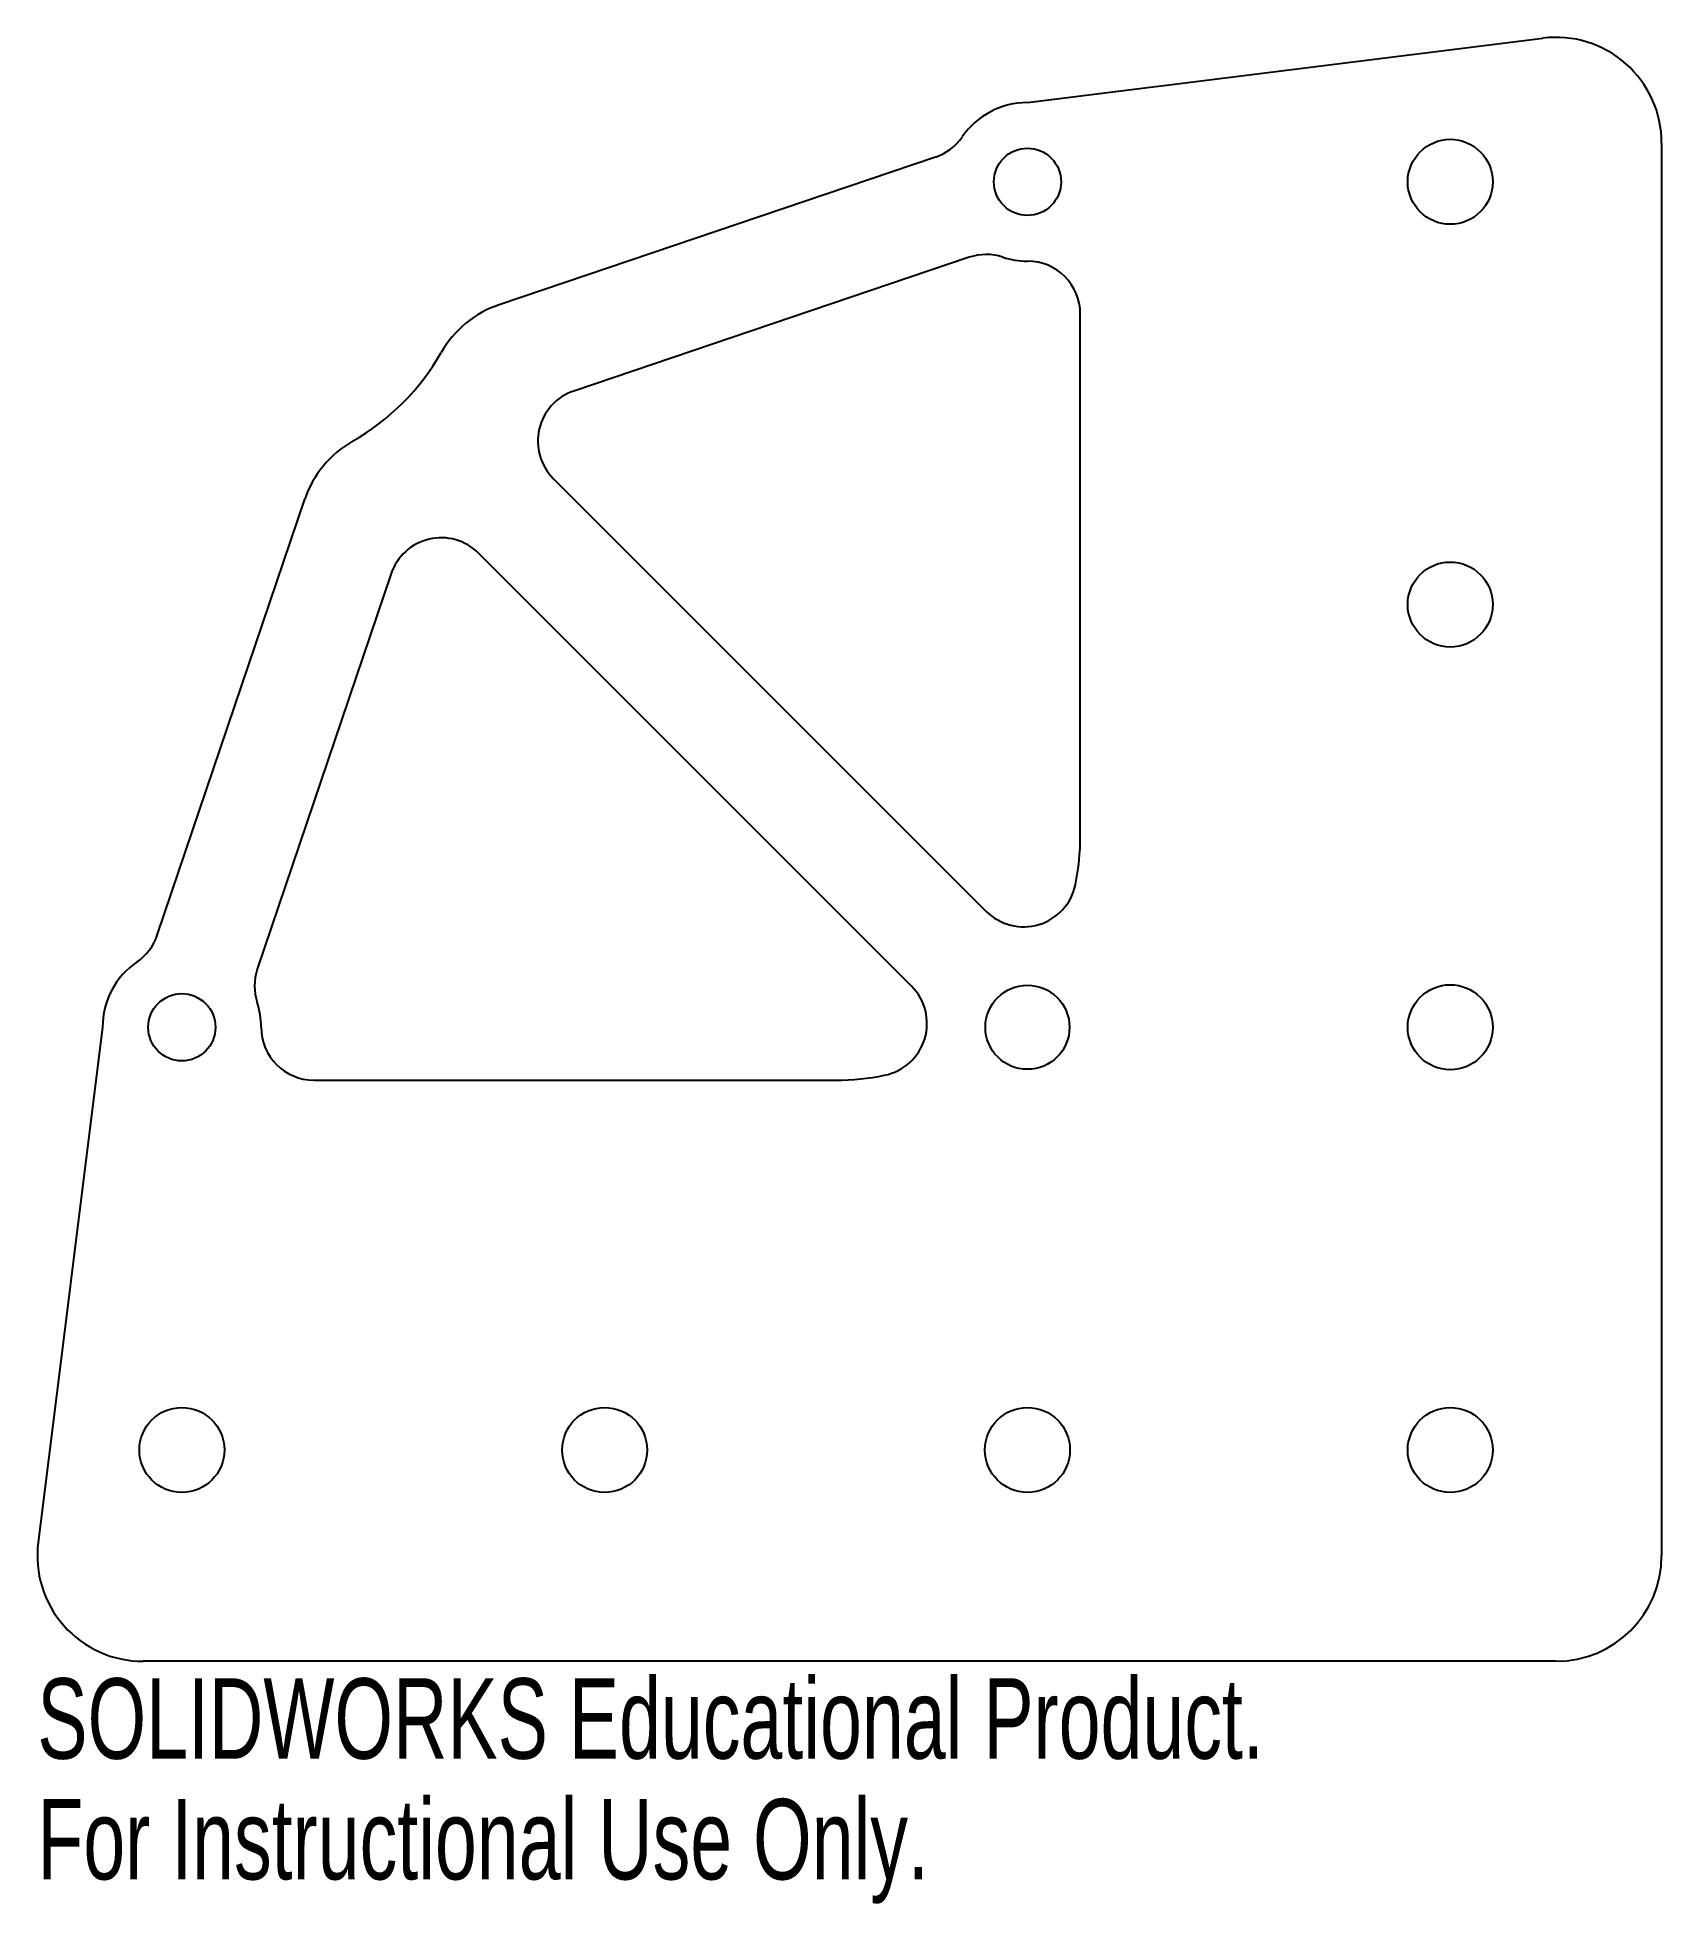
# Model space of a CAD drawing. Header units: inches. Extents: x -1.34 to 2.5, y -3.07 to 1.34.
import ezdxf

# ---------------------------------------------------------------- set-up
doc = ezdxf.new("R2010")
doc.units = ezdxf.units.IN
doc.header["$MEASUREMENT"] = 0
doc.styles.add('SLDTEXTSTYLE0', font='TXT', dxfattribs={"width": 0.7})

msp = doc.modelspace()

# ---------------------------------------------------------------- linework, layer by layer
at = {"color": 7, "linetype": 'Continuous', "lineweight": 25}
for p, q in [((1, 1.1875), (2.219, 1.3399)), ((2.5, 1.0918), (2.5, -2.25)), ((0.7823, 1.0583), (-0.2494, 0.7092)), ((0.8625, 0.8215), (-0.0731, 0.505)), ((1.125, -0.5473), (1.125, 0.6875)), ((-0.1214, 0.2982), (0.9026, -0.7258)), ((-1.0583, -0.7823), (-0.7092, 0.2494)), ((0.7258, -0.9026), (-0.2982, 0.1214)), ((-0.505, 0.0731), (-0.8215, -0.8625)), ((-1.1875, -1), (-1.3399, -2.219)), ((-0.6875, -1.125), (0.5473, -1.125)), ((2.25, -2.5), (-1.0918, -2.5))]:
    msp.add_line(p, q, dxfattribs=at)
for centre, radius in [((1, 1), 0.0795), ((2, 1), 0.1005), ((2, 0), 0.1005), ((-1, -1), 0.0795), ((1, -1), 0.0995), ((2, -1), 0.1005), ((-1, -2), 0.1005), ((0, -2), 0.1005), ((1, -2), 0.1005), ((2, -2), 0.1005)]:
    msp.add_circle(centre, radius, dxfattribs=at)
for centre, radius, start, end in [((2.25, 1.0918), 0.25, 0, 97.125), ((1, 1), 0.1875, 90, 145.5628), ((0.7423, 1.1767), 0.125, 288.6929, 325.5628), ((0.9025, 0.7031), 0.125, 71.823, 108.6929), ((1, 1), 0.1875, 251.823, 270), ((1, 0.6875), 0.125, 0, 90), ((-0.1692, 0.4724), 0.25, 108.6929, 150.2997), ((-0.875, 0.875), 0.5625, 299.7003, 330.2997), ((-0.033, 0.3866), 0.125, 108.6929, 225), ((-0.4724, 0.1692), 0.25, 119.7003, 161.3071), ((-0.3866, 0.033), 0.125, 45, 161.3071), ((0.5473, -0.5473), 0.5777, 348.5239, 0), ((0.991, -0.6374), 0.125, 225, 348.5239), ((-1.1767, -0.7423), 0.125, 304.4372, 341.3071), ((-1, -1), 0.1875, 124.4372, 180), ((-0.7031, -0.9025), 0.125, 161.3071, 198.177), ((0.6374, -0.991), 0.125, 281.4761, 45), ((-1, -1), 0.1875, 0, 18.177), ((-0.6875, -1), 0.125, 180, 270), ((0.5473, -0.5473), 0.5777, 270, 281.4761), ((-1.0918, -2.25), 0.25, 172.875, 270), ((2.25, -2.25), 0.25, 270, 0)]:
    msp.add_arc(centre, radius, start, end, dxfattribs=at)

# ---------------------------------------------------------------- texts
at = {"color": 7, "linetype": 'Continuous', "char_height": 0.1903, "attachment_point": 1, "style": 'SLDTEXTSTYLE0'}
for s, insert in [('SOLIDWORKS Educational Product.', (-1.3418, -2.5401)), ('For Instructional Use Only.', (-1.3418, -2.8256))]:
    msp.add_mtext(s, dxfattribs=dict(at, insert=insert))

doc.saveas('drawing.dxf')
